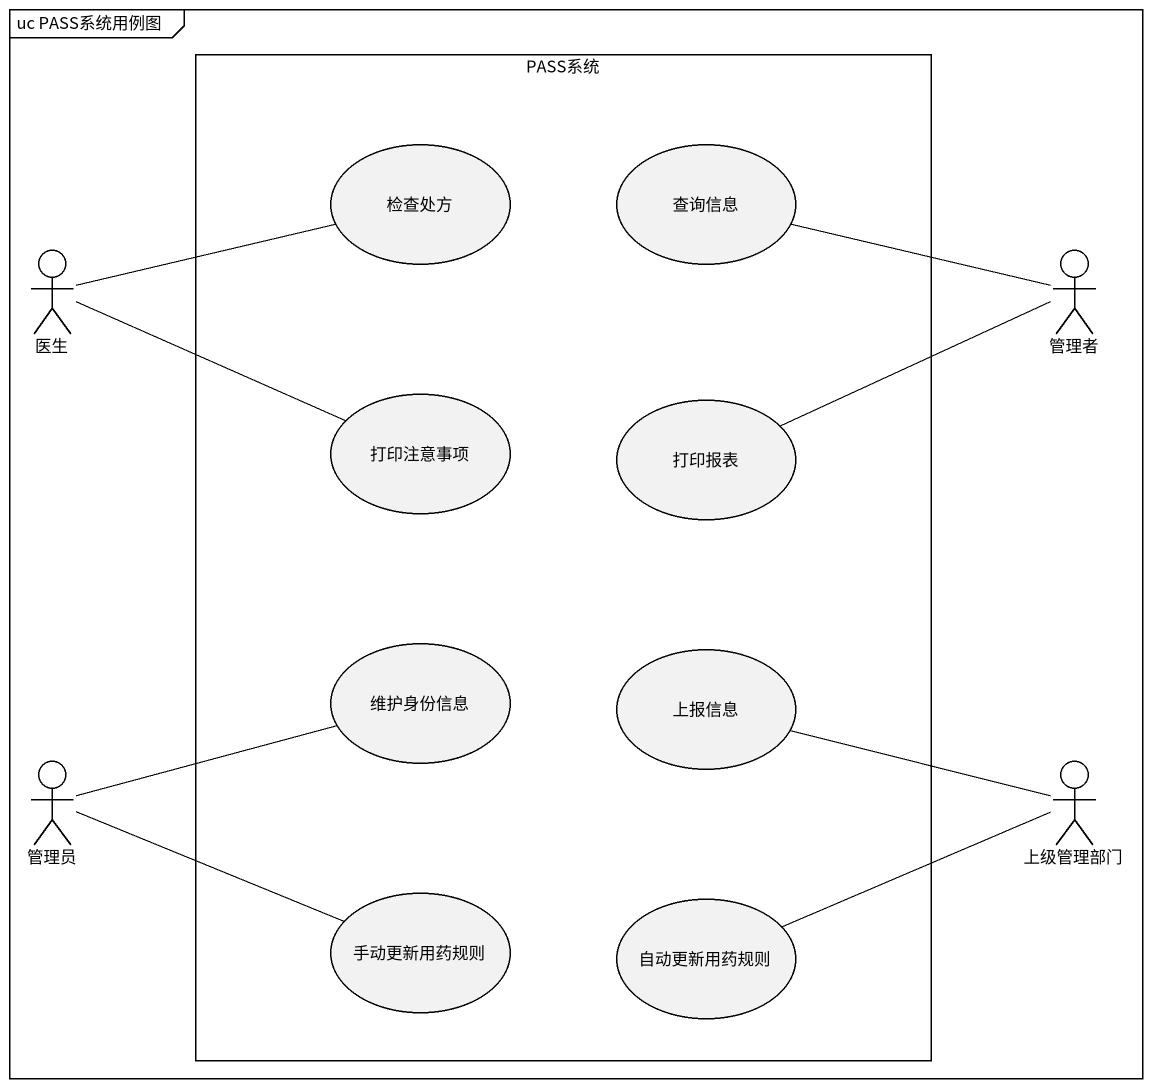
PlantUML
@startuml
mainframe uc PASS系统用例图
rectangle PASS系统 {
  usecase 检查处方
  usecase 查询信息
  usecase 打印注意事项
  usecase 打印报表
  usecase 维护身份信息
  usecase 上报信息
  usecase 手动更新用药规则
  usecase 自动更新用药规则
}
actor 医生
actor 管理者
actor 管理员
actor 上级管理部门
医生 -right- 检查处方
医生 -right- 打印注意事项
管理者 -left- 查询信息
管理者 -left- 打印报表
管理员 -right- 维护身份信息
管理员 -right- 手动更新用药规则
上级管理部门 -left- 上报信息
上级管理部门 -left- 自动更新用药规则
@enduml
